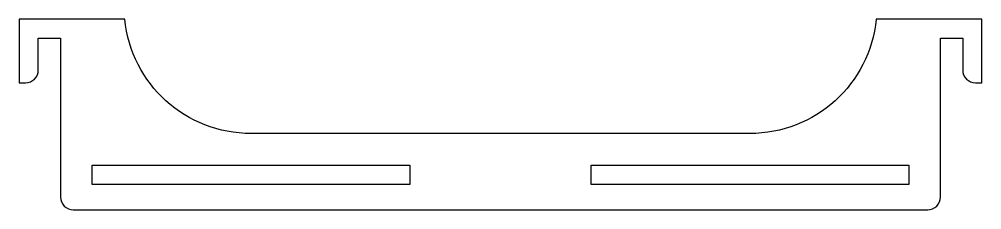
# Model space of a CAD drawing. Header units: millimetres. Extents: x -6 to 145, y -30 to 0.
import ezdxf

# ---------------------------------------------------------------- set-up
doc = ezdxf.new("R2010")
doc.units = ezdxf.units.MM

msp = doc.modelspace()

# ---------------------------------------------------------------- linework, layer by layer
msp.add_lwpolyline([(30, -18, -0.38517), (10.1, 0), (-6.5, 0), (-6.5, -10), (-5.5, -10, 0.414214), (-3.5, -8), (-3.5, -3), (0, -3), (0, -28, 0.414214), (2, -30), (136.5, -30, 0.414214), (138.5, -28), (138.5, -3), (142, -3), (142, -8, 0.414214), (144, -10), (145, -10), (145, 0), (128.4, 0, -0.38517), (108.5, -18)], format="xyb", close=True)
for points in [[(5, -23), (55, -23), (55, -26), (5, -26)], [(83.5, -23), (133.5, -23), (133.5, -26), (83.5, -26)]]:
    msp.add_lwpolyline(points, close=True)

doc.saveas('drawing.dxf')
